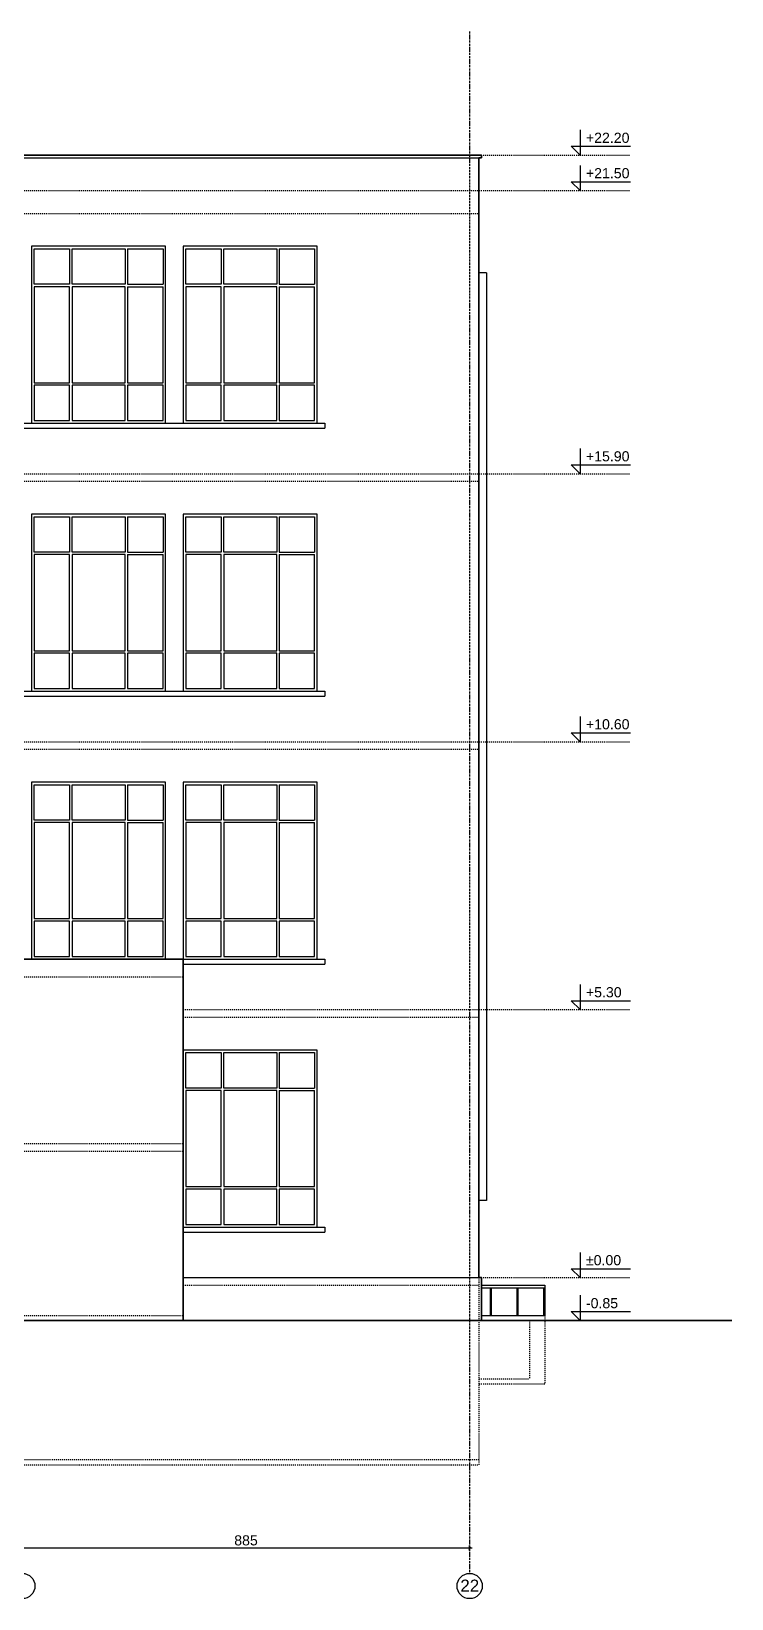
# Model space of a CAD drawing. Header units: inches. Extents: x -72385 to 39588, y -6525 to 66685.
# Drawn here: x 4187 to 5572, y 17991 to 21091 of the extents above; entities that cross this region are included whole.
import ezdxf

# ---------------------------------------------------------------- set-up
doc = ezdxf.new("R2010")
doc.units = ezdxf.units.IN
doc.header["$MEASUREMENT"] = 0
doc.linetypes.add('DashDot', pattern=[0.6, 0.4, -0.1, 0, -0.1])
doc.linetypes.add('Hidden', pattern=[0.4, 0.2, -0.2])
for name, color, linetype, lineweight in [('Надписи коти външни', 252, 'Continuous', 25), ('Надписи нива', 252, 'Continuous', 25), ('Надписи Оси', 252, 'Continuous', 25), ('Оси', 252, 'DashDot', 25), ('Фасади Разрези дебело', 7, 'Continuous', 35), ('Фасади Разрези пунктир', 253, 'Hidden', 25), ('Фасади Разрези средно', 252, 'Continuous', 30), ('Фасади Разрези тънко', 253, 'Continuous', 25)]:
    doc.layers.add(name, color=color, linetype=linetype, lineweight=lineweight)
doc.styles.add('Arial Regular', font='arial.ttf')
doc.styles.get("Standard").update_dxf_attribs({"font": 'arial.ttf'})
doc.dimstyles.new('Annotative', dxfattribs={"dimscale": 0, "dimtxt": 20, "dimasz": 5, "dimexe": 5, "dimexo": 5, "dimgap": 5, "dimtad": 1, "dimdec": 0, "dimzin": 0, "dimdsep": 46, "dimtxsty": 'Standard', "dimblk": 'ARCHTICK', "dimcen": 5, "dimdle": 5, "dimadec": 0, "dimazin": 0, "dimtfac": 1, "dimtdec": 0, "dimtofl": 0, "dimtmove": 0, "dimatfit": 3, "dimldrblk": 'ARCHTICK', "dimfxl": 5, "dimfxlon": 1, "dimtolj": 1, "dimtzin": 0, "dimarcsym": 1})

# ---------------------------------------------------------------- blocks, each defined once
blk = doc.blocks.new('_ArchTick')
at = {"color": 0, "linetype": 'ByBlock', "const_width": 0.15}
blk.add_lwpolyline([(-0.5, -0.5), (0.5, 0.5)], dxfattribs=at)
blk = doc.blocks.new('*D6965')
at = {"layer": 'Defpoints', "color": 0, "ltscale": 10, "transparency": 16777216}
for p in [(4169, 18090.9), (4169, 18040.9), (5054, 18040.9)]:
    blk.add_point(p, dxfattribs=at)
at = {"layer": 'Надписи коти външни', "color": 0, "lineweight": -2, "ltscale": 10, "transparency": 16777216}
for p, q in [((5059, 18090.9), (4164, 18090.9)), ((4169, 18085.9), (4169, 18095.9)), ((5054, 18085.9), (5054, 18095.9))]:
    blk.add_line(p, q, dxfattribs=at)
at = {"layer": 'Надписи коти външни', "color": 0, "lineweight": -2, "ltscale": 10, "transparency": 16777216, "xscale": 5, "yscale": 5, "zscale": 5, "rotation": 180}
blk.add_blockref('_ArchTick', (4169, 18090.9), dxfattribs=at)
at = {"layer": 'Надписи коти външни', "color": 0, "lineweight": -2, "ltscale": 10, "transparency": 16777216, "xscale": 5, "yscale": 5, "zscale": 5}
blk.add_blockref('_ArchTick', (5054, 18090.9), dxfattribs=at)
at = {"layer": 'Надписи коти външни', "color": 0, "ltscale": 10, "transparency": 16777216, "insert": (4611.5, 18106.1), "char_height": 20, "attachment_point": 5}
blk.add_mtext('\\A1;885', dxfattribs=at)

msp = doc.modelspace()

# ---------------------------------------------------------------- linework, layer by layer
at = {"layer": 'Надписи нива', "ltscale": 10}
for p, q in [((5272.4, 20895.9), (5272.4, 20845.9)), ((5254.7, 20863.6), (5372.4, 20863.6)), ((5272.4, 20845.9), (5254.7, 20863.6)), ((5272.4, 20825.9), (5272.4, 20775.9)), ((5254.7, 20793.6), (5372.4, 20793.6)), ((5272.4, 20775.9), (5254.7, 20793.6)), ((5272.4, 20265.9), (5272.4, 20215.9)), ((5254.7, 20233.6), (5372.4, 20233.6)), ((5272.4, 20215.9), (5254.7, 20233.6)), ((5272.4, 19735.9), (5272.4, 19685.9)), ((5254.7, 19703.6), (5372.4, 19703.6)), ((5272.4, 19685.9), (5254.7, 19703.6)), ((5272.4, 19205.9), (5272.4, 19155.9)), ((5254.7, 19173.6), (5372.4, 19173.6)), ((5272.4, 19155.9), (5254.7, 19173.6)), ((5272.4, 18675.9), (5272.4, 18625.9)), ((5254.7, 18643.6), (5372.4, 18643.6)), ((5272.4, 18625.9), (5254.7, 18643.6)), ((5272.4, 18590.9), (5272.4, 18540.9)), ((5254.7, 18558.6), (5372.4, 18558.6)), ((5272.4, 18540.9), (5254.7, 18558.6))]:
    msp.add_line(p, q, dxfattribs=at)
at = {"layer": 'Надписи нива', "linetype": 'Hidden', "ltscale": 10}
for p, q in [((5072.4, 20845.9), (5372.4, 20845.9)), ((5072.4, 20775.9), (5372.4, 20775.9)), ((5072.4, 20215.9), (5372.4, 20215.9)), ((5072.4, 19685.9), (5372.4, 19685.9)), ((5072.4, 19155.9), (5372.4, 19155.9)), ((5072.4, 18625.9), (5372.4, 18625.9))]:
    msp.add_line(p, q, dxfattribs=at)
at = {"layer": 'Надписи Оси', "ltscale": 50}
for centre in [(4169, 18015.9), (5054, 18015.9)]:
    msp.add_circle(centre, 25, dxfattribs=at)
at = {"layer": 'Оси', "ltscale": 10}
msp.add_line((5054, 21090.9), (5054, 18040.9), dxfattribs=at)
at = {"layer": 'Фасади Разрези дебело', "ltscale": 10, "extrusion": (1.2091e-15, 1, -2.22045e-16)}
for p, q in [((-7028.6, 20845.9), (5077.4, 20845.9)), ((-7523.6, 18540.9), (5572.4, 18540.9))]:
    msp.add_line(p, q, dxfattribs=at)
at = {"layer": 'Фасади Разрези дебело', "ltscale": 10}
for p, q in [((5072.4, 20840.9), (5072.4, 18625.9)), ((5077.4, 20840.9, 0), (5072.4, 20840.9)), ((5077.4, 20845.9), (5077.4, 20840.9, 0)), ((4487.3, 19255.9), (4487.3, 18540.9)), ((5077.4, 18625.9), (5072.4, 18625.9)), ((5077.4, 18625.9), (5077.4, 18540.9))]:
    msp.add_line(p, q, dxfattribs=at)
at = {"layer": 'Фасади Разрези дебело', "ltscale": 10, "extrusion": (2.5431e-15, 1, -2.22045e-16)}
msp.add_line((3552.2, 19255.9), (4487.3, 19255.9), dxfattribs=at)
at = {"layer": 'Фасади Разрези пунктир', "ltscale": 10, "extrusion": (1.2091e-15, 1, -2.22045e-16)}
for p, q in [((-7023.6, 20775.9), (5072.4, 20775.9)), ((-7023.6, 20730.9), (5072.4, 20730.9)), ((-7023.6, 20215.9), (5072.4, 20215.9)), ((-7023.6, 20200.9), (5072.4, 20200.9)), ((-7023.6, 19685.9), (5072.4, 19685.9)), ((-7023.6, 19670.9), (5072.4, 19670.9)), ((4487.3, 19155.9), (5072.4, 19155.9)), ((4487.3, 19140.9), (5072.4, 19140.9)), ((4487.3, 18610.9), (5072.4, 18610.9)), ((5072.4, 18425.9), (5172.4, 18425.9)), ((5072.4, 18415.9), (5202.4, 18415.9)), ((-1909, 18265.9), (5072.4, 18265.9)), ((-7023.6, 18255.9), (5072.4, 18255.9))]:
    msp.add_line(p, q, dxfattribs=at)
at = {"layer": 'Фасади Разрези пунктир', "ltscale": 10, "extrusion": (-1.22465e-16, 1, -2.22045e-16)}
for p, q in [((3552.2, 19220.9), (4487.3, 19220.9)), ((3552.2, 18890.9), (4487.3, 18890.9)), ((3552.2, 18875.9), (4487.3, 18875.9)), ((3552.2, 18550.9), (4487.3, 18550.9))]:
    msp.add_line(p, q, dxfattribs=at)
at = {"layer": 'Фасади Разрези пунктир', "ltscale": 10}
for p, q in [((5072.4, 18625.9), (5072.4, 18255.9)), ((5172.4, 18540.9), (5172.4, 18425.9)), ((5202.4, 18550.9), (5202.4, 18415.9))]:
    msp.add_line(p, q, dxfattribs=at)
at = {"layer": 'Фасади Разрези средно', "ltscale": 10, "extrusion": (-1.2091e-15, 1, -2.22045e-16)}
for p, q in [((5087.4, 20613.4), (5072.4, 20613.4)), ((5087.4, 18778.4), (5072.4, 18778.4))]:
    msp.add_line(p, q, dxfattribs=at)
at = {"layer": 'Фасади Разрези средно', "ltscale": 10}
msp.add_line((5087.4, 20613.4), (5087.4, 18778.4), dxfattribs=at)
at = {"layer": 'Фасади Разрези тънко', "ltscale": 10, "extrusion": (1.2091e-15, 1, -2.22045e-16)}
for p, q in [((-7023.6, 20840.9), (5072.4, 20840.9)), ((-1858.2, 20315.9), (4767.3, 20315.9)), ((-1858.2, 20305.9), (4767.3, 20305.9)), ((-1858.2, 19785.9), (4767.3, 19785.9)), ((-1858.2, 19775.9), (4767.3, 19775.9)), ((4487.3, 19255.9), (4767.3, 19255.9)), ((4487.3, 19245.9), (4767.3, 19245.9)), ((4487.3, 18725.9), (4767.3, 18725.9)), ((4487.3, 18715.9), (4767.3, 18715.9)), ((4487.3, 18625.9), (5072.4, 18625.9)), ((5077.4, 18610.9), (5202.4, 18610.9)), ((5077.4, 18605.9), (5202.4, 18605.9)), ((5077.4, 18550.9), (5202.4, 18550.9))]:
    msp.add_line(p, q, dxfattribs=at)
at = {"layer": 'Фасади Разрези тънко', "ltscale": 10}
for p, q in [((4372.3, 20660.9), (4372.3, 20590.9)), ((4377.3, 20660.9), (4377.3, 20590.9)), ((4447.3, 20660.9), (4447.3, 20590.9)), ((4672.3, 20660.9), (4672.3, 20590.9)), ((4677.3, 20660.9), (4677.3, 20590.9)), ((4747.3, 20660.9), (4747.3, 20590.9)), ((4767.3, 20315.9), (4767.3, 20305.9)), ((4372.3, 20130.9), (4372.3, 20060.9)), ((4377.3, 20130.9), (4377.3, 20060.9)), ((4447.3, 20130.9), (4447.3, 20060.9)), ((4672.3, 20130.9), (4672.3, 20060.9)), ((4677.3, 20130.9), (4677.3, 20060.9)), ((4747.3, 20130.9), (4747.3, 20060.9)), ((4767.3, 19785.9), (4767.3, 19775.9)), ((4372.3, 19600.9), (4372.3, 19530.9)), ((4377.3, 19600.9), (4377.3, 19530.9)), ((4447.3, 19600.9), (4447.3, 19530.9)), ((4672.3, 19600.9), (4672.3, 19530.9)), ((4677.3, 19600.9), (4677.3, 19530.9)), ((4747.3, 19600.9), (4747.3, 19530.9)), ((4767.3, 19255.9), (4767.3, 19245.9)), ((4672.3, 19070.9), (4672.3, 19000.9)), ((4677.3, 19070.9), (4677.3, 19000.9)), ((4747.3, 19070.9), (4747.3, 19000.9)), ((4767.3, 18725.9), (4767.3, 18715.9)), ((5094.4, 18605.9), (5094.4, 18550.9)), ((5096.4, 18605.9), (5096.4, 18550.9)), ((5147.4, 18605.9), (5147.4, 18550.9)), ((5149.4, 18605.9), (5149.4, 18550.9)), ((5200.4, 18605.9), (5200.4, 18550.9)), ((5202.4, 18610.9), (5202.4, 18550.9))]:
    msp.add_line(p, q, dxfattribs=at)
at = {"layer": 'Фасади Разрези тънко', "ltscale": 10, "extrusion": (2.5431e-15, 1, -2.22045e-16)}
for p, q in [((4377.3, 20660.9), (4447.3, 20660.9)), ((4677.3, 20660.9), (4747.3, 20660.9)), ((4377.3, 20590.9), (4447.3, 20590.9)), ((4377.3, 20585.9), (4447.3, 20585.9)), ((4677.3, 20590.9), (4747.3, 20590.9)), ((4677.3, 20585.9), (4747.3, 20585.9)), ((4377.3, 20130.9), (4447.3, 20130.9)), ((4677.3, 20130.9), (4747.3, 20130.9)), ((4377.3, 20060.9), (4447.3, 20060.9)), ((4677.3, 20060.9), (4747.3, 20060.9)), ((4377.3, 20055.9), (4447.3, 20055.9)), ((4677.3, 20055.9), (4747.3, 20055.9)), ((4377.3, 19600.9), (4447.3, 19600.9)), ((4677.3, 19600.9), (4747.3, 19600.9)), ((4377.3, 19530.9), (4447.3, 19530.9)), ((4677.3, 19530.9), (4747.3, 19530.9)), ((4377.3, 19525.9), (4447.3, 19525.9)), ((4677.3, 19525.9), (4747.3, 19525.9)), ((4677.3, 19070.9), (4747.3, 19070.9)), ((4677.3, 19000.9), (4747.3, 19000.9)), ((4677.3, 18995.9), (4747.3, 18995.9))]:
    msp.add_line(p, q, dxfattribs=at)
at = {"layer": 'Фасади Разрези тънко', "ltscale": 10}
for points in [[(4452.3, 20665.9, 0), (4187.3, 20665.9, 0), (4187.3, 20315.9, 0), (4452.3, 20315.9, 0), (4452.3, 20665.9, 0)], [(4372.3, 20590.9, 0), (4267.3, 20590.9, 0), (4267.3, 20660.9, 0), (4372.3, 20660.9, 0)], [(4752.3, 20665.9, 0), (4487.3, 20665.9, 0), (4487.3, 20315.9, 0), (4752.3, 20315.9, 0), (4752.3, 20665.9, 0)], [(4672.3, 20590.9, 0), (4567.3, 20590.9, 0), (4567.3, 20660.9, 0), (4672.3, 20660.9, 0)], [(4372.3, 20585.9, 0), (4267.3, 20585.9, 0), (4267.3, 20395.9, 0), (4372.3, 20395.9, 0), (4372.3, 20585.9, 0)], [(4377.3, 20585.9, 0), (4377.3, 20395.9, 0), (4447.3, 20395.9, 0), (4447.3, 20585.9, 0)], [(4672.3, 20585.9, 0), (4567.3, 20585.9, 0), (4567.3, 20395.9, 0), (4672.3, 20395.9, 0), (4672.3, 20585.9, 0)], [(4677.3, 20585.9, 0), (4677.3, 20395.9, 0), (4747.3, 20395.9, 0), (4747.3, 20585.9, 0)], [(4452.3, 20135.9, 0), (4187.3, 20135.9, 0), (4187.3, 19785.9, 0), (4452.3, 19785.9, 0), (4452.3, 20135.9, 0)], [(4372.3, 20060.9, 0), (4267.3, 20060.9, 0), (4267.3, 20130.9, 0), (4372.3, 20130.9, 0)], [(4752.3, 20135.9, 0), (4487.3, 20135.9, 0), (4487.3, 19785.9, 0), (4752.3, 19785.9, 0), (4752.3, 20135.9, 0)], [(4672.3, 20060.9, 0), (4567.3, 20060.9, 0), (4567.3, 20130.9, 0), (4672.3, 20130.9, 0)], [(4372.3, 20055.9, 0), (4267.3, 20055.9, 0), (4267.3, 19865.9, 0), (4372.3, 19865.9, 0), (4372.3, 20055.9, 0)], [(4377.3, 20055.9, 0), (4377.3, 19865.9, 0), (4447.3, 19865.9, 0), (4447.3, 20055.9, 0)], [(4672.3, 20055.9, 0), (4567.3, 20055.9, 0), (4567.3, 19865.9, 0), (4672.3, 19865.9, 0), (4672.3, 20055.9, 0)], [(4677.3, 20055.9, 0), (4677.3, 19865.9, 0), (4747.3, 19865.9, 0), (4747.3, 20055.9, 0)], [(4452.3, 19605.9, 0), (4187.3, 19605.9, 0), (4187.3, 19255.9, 0), (4452.3, 19255.9, 0), (4452.3, 19605.9, 0)], [(4372.3, 19530.9, 0), (4267.3, 19530.9, 0), (4267.3, 19600.9, 0), (4372.3, 19600.9, 0)], [(4752.3, 19605.9, 0), (4487.3, 19605.9, 0), (4487.3, 19255.9, 0), (4752.3, 19255.9, 0), (4752.3, 19605.9, 0)], [(4672.3, 19530.9, 0), (4567.3, 19530.9, 0), (4567.3, 19600.9, 0), (4672.3, 19600.9, 0)], [(4372.3, 19525.9, 0), (4267.3, 19525.9, 0), (4267.3, 19335.9, 0), (4372.3, 19335.9, 0), (4372.3, 19525.9, 0)], [(4377.3, 19525.9, 0), (4377.3, 19335.9, 0), (4447.3, 19335.9, 0), (4447.3, 19525.9, 0)], [(4672.3, 19525.9, 0), (4567.3, 19525.9, 0), (4567.3, 19335.9, 0), (4672.3, 19335.9, 0), (4672.3, 19525.9, 0)], [(4677.3, 19525.9, 0), (4677.3, 19335.9, 0), (4747.3, 19335.9, 0), (4747.3, 19525.9, 0)], [(4752.3, 19075.9, 0), (4487.3, 19075.9, 0), (4487.3, 18725.9, 0), (4752.3, 18725.9, 0), (4752.3, 19075.9, 0)], [(4672.3, 19000.9, 0), (4567.3, 19000.9, 0), (4567.3, 19070.9, 0), (4672.3, 19070.9, 0)], [(4672.3, 18995.9, 0), (4567.3, 18995.9, 0), (4567.3, 18805.9, 0), (4672.3, 18805.9, 0), (4672.3, 18995.9, 0)], [(4677.3, 18995.9, 0), (4677.3, 18805.9, 0), (4747.3, 18805.9, 0), (4747.3, 18995.9, 0)]]:
    msp.add_polyline3d(points, dxfattribs=at)
for points in [[(4192.3, 20590.9, 0), (4192.3, 20660.9, 0), (4262.3, 20660.9, 0), (4262.3, 20590.9, 0)], [(4492.3, 20590.9, 0), (4492.3, 20660.9, 0), (4562.3, 20660.9, 0), (4562.3, 20590.9, 0)], [(4192.3, 20395.9, 0), (4262.3, 20395.9, 0), (4262.3, 20585.9, 0), (4192.3, 20585.9, 0)], [(4492.3, 20395.9, 0), (4562.3, 20395.9, 0), (4562.3, 20585.9, 0), (4492.3, 20585.9, 0)], [(4192.3, 20320.9, 0), (4262.3, 20320.9, 0), (4262.3, 20390.9, 0), (4192.3, 20390.9, 0)], [(4267.3, 20320.9, 0), (4372.3, 20320.9, 0), (4372.3, 20390.9, 0), (4267.3, 20390.9, 0)], [(4447.3, 20320.9, 0), (4447.3, 20390.9, 0), (4377.3, 20390.9, 0), (4377.3, 20320.9, 0)], [(4492.3, 20320.9, 0), (4562.3, 20320.9, 0), (4562.3, 20390.9, 0), (4492.3, 20390.9, 0)], [(4567.3, 20320.9, 0), (4672.3, 20320.9, 0), (4672.3, 20390.9, 0), (4567.3, 20390.9, 0)], [(4747.3, 20320.9, 0), (4747.3, 20390.9, 0), (4677.3, 20390.9, 0), (4677.3, 20320.9, 0)], [(4192.3, 20060.9, 0), (4192.3, 20130.9, 0), (4262.3, 20130.9, 0), (4262.3, 20060.9, 0)], [(4492.3, 20060.9, 0), (4492.3, 20130.9, 0), (4562.3, 20130.9, 0), (4562.3, 20060.9, 0)], [(4192.3, 19865.9, 0), (4262.3, 19865.9, 0), (4262.3, 20055.9, 0), (4192.3, 20055.9, 0)], [(4492.3, 19865.9, 0), (4562.3, 19865.9, 0), (4562.3, 20055.9, 0), (4492.3, 20055.9, 0)], [(4192.3, 19790.9, 0), (4262.3, 19790.9, 0), (4262.3, 19860.9, 0), (4192.3, 19860.9, 0)], [(4267.3, 19790.9, 0), (4372.3, 19790.9, 0), (4372.3, 19860.9, 0), (4267.3, 19860.9, 0)], [(4447.3, 19790.9, 0), (4447.3, 19860.9, 0), (4377.3, 19860.9, 0), (4377.3, 19790.9, 0)], [(4492.3, 19790.9, 0), (4562.3, 19790.9, 0), (4562.3, 19860.9, 0), (4492.3, 19860.9, 0)], [(4567.3, 19790.9, 0), (4672.3, 19790.9, 0), (4672.3, 19860.9, 0), (4567.3, 19860.9, 0)], [(4747.3, 19790.9, 0), (4747.3, 19860.9, 0), (4677.3, 19860.9, 0), (4677.3, 19790.9, 0)], [(4192.3, 19530.9, 0), (4192.3, 19600.9, 0), (4262.3, 19600.9, 0), (4262.3, 19530.9, 0)], [(4492.3, 19530.9, 0), (4492.3, 19600.9, 0), (4562.3, 19600.9, 0), (4562.3, 19530.9, 0)], [(4192.3, 19335.9, 0), (4262.3, 19335.9, 0), (4262.3, 19525.9, 0), (4192.3, 19525.9, 0)], [(4492.3, 19335.9, 0), (4562.3, 19335.9, 0), (4562.3, 19525.9, 0), (4492.3, 19525.9, 0)], [(4192.3, 19260.9, 0), (4262.3, 19260.9, 0), (4262.3, 19330.9, 0), (4192.3, 19330.9, 0)], [(4267.3, 19260.9, 0), (4372.3, 19260.9, 0), (4372.3, 19330.9, 0), (4267.3, 19330.9, 0)], [(4447.3, 19260.9, 0), (4447.3, 19330.9, 0), (4377.3, 19330.9, 0), (4377.3, 19260.9, 0)], [(4492.3, 19260.9, 0), (4562.3, 19260.9, 0), (4562.3, 19330.9, 0), (4492.3, 19330.9, 0)], [(4567.3, 19260.9, 0), (4672.3, 19260.9, 0), (4672.3, 19330.9, 0), (4567.3, 19330.9, 0)], [(4747.3, 19260.9, 0), (4747.3, 19330.9, 0), (4677.3, 19330.9, 0), (4677.3, 19260.9, 0)], [(4492.3, 19000.9, 0), (4492.3, 19070.9, 0), (4562.3, 19070.9, 0), (4562.3, 19000.9, 0)], [(4492.3, 18805.9, 0), (4562.3, 18805.9, 0), (4562.3, 18995.9, 0), (4492.3, 18995.9, 0)], [(4492.3, 18730.9, 0), (4562.3, 18730.9, 0), (4562.3, 18800.9, 0), (4492.3, 18800.9, 0)], [(4567.3, 18730.9, 0), (4672.3, 18730.9, 0), (4672.3, 18800.9, 0), (4567.3, 18800.9, 0)], [(4747.3, 18730.9, 0), (4747.3, 18800.9, 0), (4677.3, 18800.9, 0), (4677.3, 18730.9, 0)]]:
    msp.add_polyline3d(points, close=True, dxfattribs=at)

# ---------------------------------------------------------------- texts
at = {"layer": 'Надписи нива', "ltscale": 10, "char_height": 20, "width": 180.489, "attachment_point": 1, "style": 'Arial Regular'}
for s, insert in [('+22.20', (5284, 20890.4)), ('+21.50', (5284, 20820.4)), ('+15.90', (5284, 20260.4)), ('+10.60', (5284, 19730.4)), ('+5.30', (5284, 19200.4)), ('±0.00', (5284, 18670.4)), ('-0.85', (5284, 18585.4))]:
    msp.add_mtext(s, dxfattribs=dict(at, insert=insert))
at = {"layer": 'Надписи Оси', "ltscale": 100, "insert": (5040.6, 18028.6), "char_height": 24, "width": 27.213, "attachment_point": 1, "style": 'Arial Regular'}
msp.add_mtext('\\pxqc;22', dxfattribs=at)

# ---------------------------------------------------------------- dimensions: what is measured, and where the dimension line sits
at = {"layer": 'Надписи коти външни', "ltscale": 10}
dim = msp.add_linear_dim(base=(4169, 18090.9), p1=(5054, 18040.9), p2=(4169, 18040.9), dimstyle='Annotative', override={"dimscale": 0, "dimtix": 0, "dimtofl": 0, "dimtmove": 0, "dimatfit": 3}, dxfattribs=at)
dim.commit()
dim.dimension.update_dxf_attribs({"geometry": '*D6965', "text_midpoint": (4611.5, 18106.1)})

doc.saveas('drawing.dxf')
